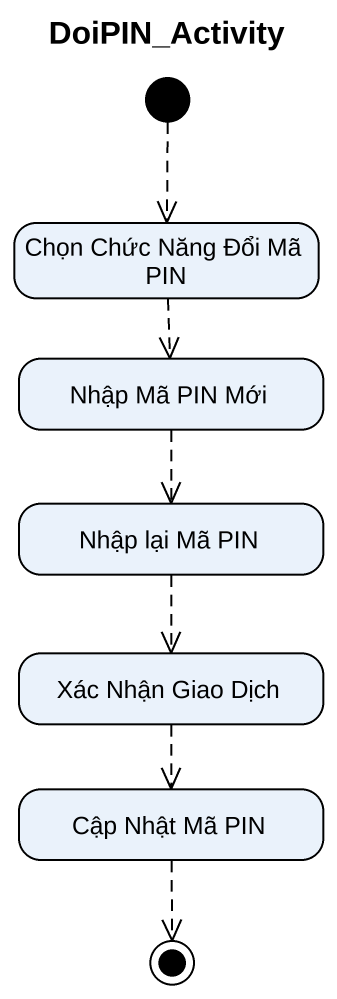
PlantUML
@startuml
title DoiPIN_Activity
hide empty description
state "Chọn Chức Năng Đổi Mã PIN" as Chọn_Chức_Năng_Đổi_Mã_PIN
state "Nhập Mã PIN Mới" as Nhập_Mã_PIN_Mới
state "Nhập lại Mã PIN" as Nhập_lại_Mã_PIN
state "Xác Nhận Giao Dịch" as Xác_Nhận_Giao_Dịch
state "Cập Nhật Mã PIN" as Cập_Nhật_Mã_PIN
[*] -[dashed]-> Chọn_Chức_Năng_Đổi_Mã_PIN
Chọn_Chức_Năng_Đổi_Mã_PIN -[dashed]-> Nhập_Mã_PIN_Mới
Nhập_Mã_PIN_Mới -[dashed]-> Nhập_lại_Mã_PIN
Nhập_lại_Mã_PIN -[dashed]-> Xác_Nhận_Giao_Dịch
Xác_Nhận_Giao_Dịch -[dashed]-> Cập_Nhật_Mã_PIN
Cập_Nhật_Mã_PIN -[dashed]-> [*]
@enduml
